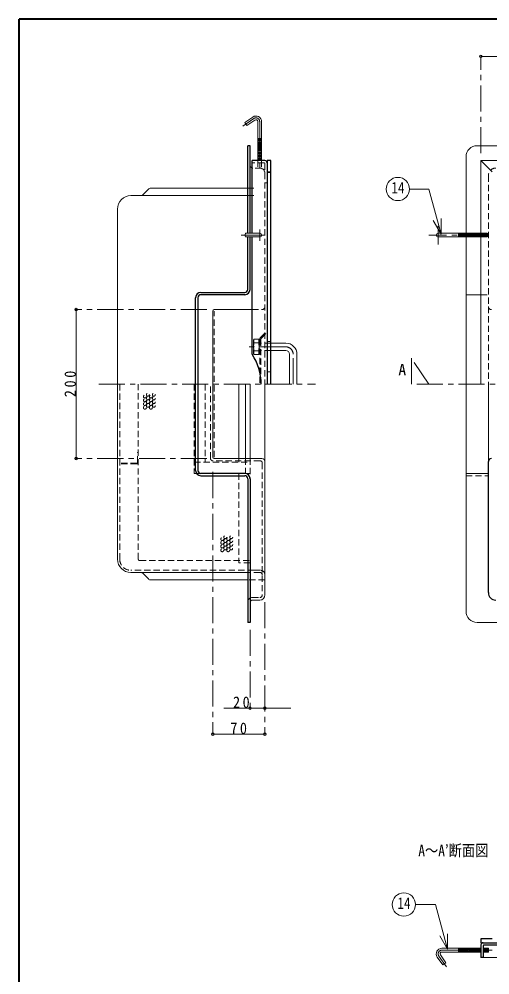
# Model space of a CAD drawing. Units: millimetres at full size, sheet at 1:7; some dimension numbers follow another scale. Extents: x -1472 to 1363, y -987 to 980.
# Drawn here: x -1472 to -839, y -304 to 980 of the extents above; entities that cross this region are included whole.
import ezdxf
from ezdxf.enums import TextEntityAlignment as Align

# ---------------------------------------------------------------- set-up
doc = ezdxf.new("R2010")
doc.units = ezdxf.units.MM
doc.header["$LTSCALE"] = 7
doc.header["$PDMODE"] = 32
doc.header["$PDSIZE"] = 3.5
doc.linetypes.add('CHAIN1', pattern=[8, 5, -1, 1, -1])
doc.linetypes.add('DASHED1', pattern=[1.8, 1.2, -0.6])
doc.layers.add('0-0____1', color=4, linetype='Continuous', lineweight=9)
doc.styles.add('ＭＳ ゴシック', font='')
doc.styles.get('ＭＳ ゴシック').set_extended_font_data('MS Gothic')

msp = doc.modelspace()

# ---------------------------------------------------------------- linework, layer by layer
at = {"layer": '0-0____1', "color": 1, "lineweight": 40}
for p in [(-1471.501, -987.38), (1363.499, 979.62)]:
    msp.add_line(p, (-1471.501, 979.62), dxfattribs=at)
at = {"layer": '0-0____1'}
for p, q in [((-851.501, 929.62), (248.499, 929.62)), ((-1146.001, 819.519), (-1151.001, 819.519)), ((-1151.001, 818.648), (-1146.001, 819.057)), ((-1151.001, 817.645), (-1146.001, 818.054)), ((-1151.001, 816.642), (-1146.001, 817.05)), ((-1151.001, 815.638), (-1146.001, 816.047)), ((-1151.001, 814.635), (-1146.001, 815.044)), ((-1151.001, 813.632), (-1146.001, 814.04)), ((-1151.001, 812.628), (-1146.001, 813.037)), ((-1151.001, 811.625), (-1146.001, 812.034)), ((-1151.001, 810.622), (-1146.001, 811.03)), ((-1151.001, 809.618), (-1146.001, 810.027)), ((-1151.001, 808.615), (-1146.001, 809.024)), ((-1151.001, 807.612), (-1146.001, 808.02)), ((-1151.001, 806.608), (-1146.001, 807.017)), ((-1151.001, 805.605), (-1146.001, 806.014)), ((-1151.001, 804.602), (-1146.001, 805.01)), ((-1151.001, 803.598), (-1146.001, 804.007)), ((-1151.001, 802.595), (-1146.001, 803.004)), ((-1151.001, 801.592), (-1146.001, 802)), ((-1151.001, 800.588), (-1146.001, 800.997)), ((-1151.001, 799.585), (-1146.001, 799.994)), ((-1151.001, 798.582), (-1146.001, 798.99)), ((-1151.001, 797.578), (-1146.001, 797.987)), ((-1151.001, 796.575), (-1146.001, 796.984)), ((-1151.001, 795.572), (-1146.001, 795.98)), ((-1151.001, 794.568), (-1146.001, 794.977)), ((-1151.001, 793.565), (-1146.001, 793.974)), ((-1151.001, 792.562), (-1146.001, 792.97)), ((-1151.001, 791.559), (-1146.001, 791.967)), ((-1151.001, 790.555), (-1146.001, 790.964)), ((-1150.168, 789.62), (-1146.001, 789.96)), ((-1305.037, 744.084), (-1297.966, 751.155)), ((-1294.43, 752.62), (-1164.501, 752.62)), ((-1164.501, 742.62), (-1321.501, 742.62)), ((-1339.501, 489.62), (-1339.501, 724.62)), ((-881.4, 692.12), (-881.4, 687.12)), ((-880.53, 687.12), (-880.938, 692.12)), ((-879.527, 687.12), (-879.935, 692.12)), ((-878.523, 687.12), (-878.932, 692.12)), ((-877.52, 687.12), (-877.928, 692.12)), ((-876.517, 687.12), (-876.925, 692.12)), ((-875.513, 687.12), (-875.922, 692.12)), ((-874.51, 687.12), (-874.918, 692.12)), ((-873.507, 687.12), (-873.915, 692.12)), ((-872.503, 687.12), (-872.912, 692.12)), ((-871.5, 687.12), (-871.908, 692.12)), ((-870.497, 687.12), (-870.905, 692.12)), ((-869.493, 687.12), (-869.902, 692.12)), ((-868.49, 687.12), (-868.898, 692.12)), ((-867.487, 687.12), (-867.895, 692.12)), ((-866.483, 687.12), (-866.892, 692.12)), ((-865.48, 687.12), (-865.888, 692.12)), ((-864.477, 687.12), (-864.885, 692.12)), ((-863.473, 687.12), (-863.882, 692.12)), ((-862.47, 687.12), (-862.878, 692.12)), ((-861.467, 687.12), (-861.875, 692.12)), ((-860.463, 687.12), (-860.872, 692.12)), ((-859.46, 687.12), (-859.868, 692.12)), ((-858.457, 687.12), (-858.865, 692.12)), ((-857.453, 687.12), (-857.862, 692.12)), ((-856.45, 687.12), (-856.858, 692.12)), ((-855.447, 687.12), (-855.855, 692.12)), ((-854.443, 687.12), (-854.852, 692.12)), ((-853.44, 687.12), (-853.848, 692.12)), ((-852.437, 687.12), (-852.845, 692.12)), ((-851.501, 687.953), (-851.842, 692.12)), ((-871.501, 369.62), (-871.501, 609.62)), ((-1395.001, 589.62), (-1395.001, 389.62)), ((-1176.501, 489.62), (-1176.501, 389.62)), ((-1141.501, 489.62), (-1141.501, 385.62)), ((-1305.037, 235.155), (-1297.966, 228.084)), ((-1294.43, 226.62), (-1164.501, 226.62)), ((-1106.501, 54.62), (-1196.501, 54.62)), ((-1211.501, 19.62), (-1141.501, 19.62)), ((-881.4, -267.88), (-881.4, -272.88)), ((-880.53, -272.88), (-880.938, -267.88)), ((-879.527, -272.88), (-879.935, -267.88)), ((-878.523, -272.88), (-878.932, -267.88)), ((-877.52, -272.88), (-877.928, -267.88)), ((-876.517, -272.88), (-876.925, -267.88)), ((-875.513, -272.88), (-875.922, -267.88)), ((-874.51, -272.88), (-874.918, -267.88)), ((-873.507, -272.88), (-873.915, -267.88)), ((-872.503, -272.88), (-872.912, -267.88)), ((-871.5, -272.88), (-871.908, -267.88)), ((-870.497, -272.88), (-870.905, -267.88)), ((-869.493, -272.88), (-869.902, -267.88)), ((-868.49, -272.88), (-868.898, -267.88)), ((-867.487, -272.88), (-867.895, -267.88)), ((-866.483, -272.88), (-866.892, -267.88)), ((-865.48, -272.88), (-865.888, -267.88)), ((-864.477, -272.88), (-864.885, -267.88)), ((-863.473, -272.88), (-863.882, -267.88)), ((-862.47, -272.88), (-862.878, -267.88)), ((-861.467, -272.88), (-861.875, -267.88)), ((-860.463, -272.88), (-860.872, -267.88)), ((-859.46, -272.88), (-859.868, -267.88)), ((-858.457, -272.88), (-858.865, -267.88)), ((-857.453, -272.88), (-857.862, -267.88)), ((-856.45, -272.88), (-856.858, -267.88)), ((-855.447, -272.88), (-855.855, -267.88)), ((-854.443, -272.88), (-854.852, -267.88)), ((-853.44, -272.88), (-853.848, -267.88)), ((-852.437, -272.88), (-852.845, -267.88)), ((-851.501, -272.047), (-851.842, -267.88)), ((-847.42, -272.88), (-847.828, -267.88)), ((-846.417, -272.88), (-846.825, -267.88)), ((-845.413, -272.88), (-845.822, -267.88)), ((-844.41, -272.88), (-844.818, -267.88)), ((-843.407, -272.88), (-843.815, -267.88)), ((-842.403, -272.88), (-842.812, -267.88)), ((-841.4, -272.88), (-841.808, -267.88)), ((-848.423, -272.88), (-848.501, -271.925)), ((58.499, -280.38), (-848.501, -280.38))]:
    msp.add_line(p, q, dxfattribs=at)
at = {"layer": '0-0____1', "linetype": 'CHAIN1'}
for p, q in [((-851.501, 799.62), (-851.501, 929.62)), ((-1156.369, 846.111), (-1171.095, 835.8)), ((-1148.501, 842.015), (-1148.501, 779.62)), ((-1148.501, 682.12), (-1148.501, 697.12)), ((-908.9, 702.12), (-908.9, 677.12)), ((-1141.001, 689.62), (-1173.433, 689.62)), ((-841.501, 689.62), (-921.4, 689.62)), ((-1219.501, 589.62), (-1395.001, 589.62)), ((-1113.501, 539.62), (-1167.001, 539.62)), ((-1103.501, 489.62), (-1103.501, 529.62)), ((-944.835, 524.62), (-944.835, 489.62)), ((-921.501, 489.62), (-944.835, 524.62)), ((-1364.501, 489.62), (-1073.501, 489.62)), ((553.499, 489.62), (-944.835, 489.62)), ((-1219.501, 389.62), (-1395.001, 389.62)), ((-1211.501, 371.62), (-1211.501, 19.62)), ((-1141.501, 196.873), (-1141.501, 19.62)), ((-1161.501, 159.62), (-1161.501, 54.62)), ((-907.992, -278.248), (-897.681, -292.973)), ((-903.896, -270.38), (-836.4, -270.38))]:
    msp.add_line(p, q, dxfattribs=at)
at = {"layer": '0-0____1', "color": 7, "lineweight": 18}
for p, q in [((-1157.803, 848.159), (-1168.433, 840.716)), ((-1151.001, 842.015), (-1151.001, 789.62)), ((-1146.001, 842.015), (-1146.001, 789.62)), ((-856.501, 809.62), (-624.001, 809.62)), ((-871.501, 794.62), (-871.501, 692.12)), ((-851.501, 789.62), (-836.501, 774.62)), ((248.499, 789.62), (-851.501, 789.62)), ((-851.501, 789.62), (-851.501, 489.62)), ((-921.243, 751.502), (-947.408, 751.502)), ((-905.061, 691.11), (-921.243, 751.502)), ((-905.061, 691.11), (-915.561, 709.297)), ((-905.061, 691.11), (-905.061, 712.11)), ((-1148.501, 692.12), (-1166.999, 692.12)), ((-1148.501, 687.12), (-1166.999, 687.12)), ((-908.9, 692.12), (-851.501, 692.12)), ((-908.9, 687.12), (-851.501, 687.12)), ((-871.501, 687.12), (-871.501, 609.62)), ((-871.501, 609.62), (-851.501, 609.62)), ((-1211.501, 391.62), (-1211.501, 587.62)), ((-1209.501, 589.62), (-1158.501, 589.62)), ((-1133.501, 544.62), (-1113.501, 544.62)), ((-1133.501, 534.62), (-1113.501, 534.62)), ((-1108.501, 489.62), (-1108.501, 529.62)), ((-1098.501, 489.62), (-1098.501, 529.62)), ((-1339.501, 489.62), (-1339.501, 254.62)), ((-1167.501, 489.62), (-1167.501, 389.62)), ((-1161.501, 489.62), (-1161.501, 389.62)), ((-841.501, 385.62), (-841.501, 489.62)), ((-1209.501, 389.62), (-1145.501, 389.62)), ((-1141.501, 206.62), (-1141.501, 385.62)), ((-871.501, 369.62), (-841.501, 369.62)), ((-871.501, 369.62), (-871.501, 184.62)), ((-1164.501, 236.62), (-1321.501, 236.62)), ((-1148.501, 199.62), (-1157.501, 199.62)), ((-856.501, 169.62), (253.499, 169.62)), ((-896.251, -269.265), (-906.751, -251.078)), ((-896.251, -269.265), (-896.251, -248.265)), ((-903.896, -267.88), (-851.501, -267.88)), ((-848.501, -267.88), (-841.4, -267.88)), ((-841.4, -267.88), (-841.4, -272.88)), ((-910.04, -279.682), (-902.597, -290.312)), ((-903.896, -272.88), (-851.501, -272.88)), ((-848.501, -272.88), (-841.4, -272.88))]:
    msp.add_line(p, q, dxfattribs=at)
at = {"layer": '0-0____1', "color": 5, "lineweight": 25}
for p, q in [((-1161.501, 809.62), (-1164.501, 809.62)), ((-1164.501, 692.12), (-1164.501, 809.62)), ((-1161.501, 692.12), (-1161.501, 809.62)), ((-1141.501, 789.62), (-1158.501, 789.62)), ((-1158.501, 692.12), (-1158.501, 789.62)), ((-1133.501, 789.62), (-1138.501, 789.62)), ((-1138.501, 789.62), (-1138.501, 489.62)), ((-1133.501, 489.62), (-1133.501, 789.62)), ((-1164.501, 616.62), (-1164.501, 687.12)), ((-1161.501, 616.62), (-1161.501, 687.12)), ((-1158.501, 529.62), (-1158.501, 687.12)), ((-1234.501, 373.62), (-1234.501, 605.62)), ((-1231.501, 605.62), (-1231.501, 373.62)), ((-1227.501, 612.62), (-1168.501, 612.62)), ((-1168.501, 609.62), (-1227.501, 609.62)), ((-841.501, 209.62), (-841.501, 385.62)), ((-1168.501, 369.62), (-1227.501, 369.62)), ((-1227.501, 366.62), (-1168.501, 366.62)), ((-1164.501, 362.62), (-1164.501, 169.62)), ((-851.501, -255.38), (-851.501, -260.38)), ((-836.501, -255.38), (-851.501, -255.38)), ((-851.501, -260.38), (-821.501, -260.38)), ((-851.501, -263.38), (-851.501, -280.38)), ((-848.501, -264.38), (-848.501, -280.38)), ((-847.501, -263.38), (-821.501, -263.38)), ((-848.501, -280.38), (-851.501, -280.38))]:
    msp.add_line(p, q, dxfattribs=at)
at = {"layer": '0-0____1', "color": 7, "linetype": 'DASHED1', "lineweight": 18}
for p, q in [((-1142.501, 786.62), (-1158.501, 786.62)), ((-1141.501, 785.62), (-1141.501, 489.62)), ((-1133.501, 774.62), (-1138.501, 774.62)), ((-1138.501, 759.62), (-1141.501, 759.62))]:
    msp.add_line(p, q, dxfattribs=at)
at = {"layer": '0-0____1', "linetype": 'DASHED1'}
for p, q in [((-1151.001, 789.62), (-1151.001, 779.62)), ((-1146.001, 789.62), (-1146.001, 779.62)), ((-1146.001, 779.62), (-1157.501, 779.62)), ((-1134.001, 773.62), (-1138.501, 773.62)), ((-1134.001, 773.62), (-1134.001, 489.62)), ((-841.501, 769.62), (-841.501, 489.62)), ((-1164.501, 752.639), (-1156.501, 752.62)), ((-1156.501, 742.62), (-1164.501, 742.62)), ((-851.501, 692.12), (-841.501, 692.12)), ((-851.433, 687.12), (-851.501, 687.953)), ((-851.501, 687.12), (-841.501, 687.12)), ((-850.43, 687.12), (-850.838, 692.12)), ((-849.427, 687.12), (-849.835, 692.12)), ((-848.423, 687.12), (-848.832, 692.12)), ((-847.42, 687.12), (-847.828, 692.12)), ((-846.417, 687.12), (-846.825, 692.12)), ((-845.413, 687.12), (-845.822, 692.12)), ((-844.41, 687.12), (-844.818, 692.12)), ((-843.407, 687.12), (-843.815, 692.12)), ((-842.403, 687.12), (-842.812, 692.12)), ((-841.501, 688.361), (-841.808, 692.12)), ((-851.501, 609.62), (-841.501, 609.62)), ((-1209.501, 391.62), (-1209.501, 587.62)), ((-1158.501, 589.62), (-1145.501, 589.62)), ((-1147.623, 551.999), (-1138.501, 561.12)), ((-1146.123, 551.377), (-1138.501, 558.999)), ((-1156.501, 550.12), (-1157.001, 548.62)), ((-1157.001, 548.62), (-1157.001, 530.62)), ((-1157.001, 548.62), (-1156.501, 545.12)), ((-1149.501, 550.12), (-1156.501, 550.12)), ((-1156.501, 550.12), (-1156.501, 529.12)), ((-1149.501, 545.12), (-1156.501, 545.12)), ((-1149.501, 550.12), (-1149.501, 529.12)), ((-1149.001, 539.62), (-1149.501, 534.12)), ((-1149.001, 548.62), (-1149.001, 530.62)), ((-1133.501, 544.62), (-1149.001, 544.62)), ((-1148.501, 549.877), (-1148.501, 489.62)), ((-1147.001, 545.62), (-1148.501, 545.62)), ((-1147.001, 549.256), (-1147.001, 489.62)), ((-1134.001, 546.62), (-1138.501, 546.62)), ((-1156.501, 529.12), (-1157.001, 530.62)), ((-1149.501, 534.12), (-1156.501, 534.12)), ((-1149.501, 529.12), (-1156.501, 529.12)), ((-1149.501, 534.12), (-1149.001, 530.62)), ((-1149.001, 530.62), (-1149.501, 529.12)), ((-1133.501, 534.62), (-1149.001, 534.62)), ((-1147.001, 533.62), (-1148.501, 533.62)), ((-1134.001, 506.203), (-1138.501, 506.203)), ((-1336.501, 489.62), (-1336.501, 254.62)), ((-1311.501, 254.62), (-1311.501, 489.62)), ((-1236.501, 489.62), (-1236.501, 369.62)), ((-1221.501, 489.62), (-1221.501, 384.62)), ((-1214.501, 389.62), (-1214.501, 489.62)), ((-1312.501, 384.62), (-1312.501, 397.62)), ((-1311.501, 397.62), (-1312.501, 397.62)), ((-1148.001, 386.62), (-1211.501, 386.62)), ((-1176.501, 389.62), (-1176.501, 384.62)), ((-1167.501, 389.62), (-1167.501, 369.62)), ((-1161.501, 389.62), (-1161.501, 362.62)), ((-1313.501, 383.62), (-1336.501, 383.62)), ((-1313.501, 382.62), (-1336.501, 382.62)), ((-1236.501, 384.62), (-1161.501, 384.62)), ((-1145.001, 383.62), (-1145.001, 206.62)), ((-1236.501, 369.62), (-1227.501, 369.62)), ((-1176.501, 369.62), (-1176.501, 249.62)), ((-1168.501, 369.62), (-1161.501, 369.62)), ((-871.501, 366.62), (-841.501, 366.62)), ((-1309.501, 252.62), (-1161.501, 252.62)), ((-1161.501, 249.62), (-1176.501, 249.62)), ((-1156.501, 239.62), (-1321.501, 239.62)), ((-1148.001, 236.62), (-1164.501, 236.62)), ((-1147.501, 239.62), (-1156.501, 239.62)), ((-1141.501, 226.62), (-1164.501, 226.62)), ((-1158.501, 203.12), (-1148.501, 203.12))]:
    msp.add_line(p, q, dxfattribs=at)
at = {"layer": '0-0____1', "color": 7, "lineweight": 18}
for points in [[(-1154.935, 844.063), (-1165.565, 836.62), (-1168.433, 840.716)], [(-896.251, -269.265), (-912.364, -209.128), (-939.373, -209.128)], [(-905.944, -276.814), (-898.501, -287.444), (-902.597, -290.312)]]:
    msp.add_lwpolyline(points, dxfattribs=at)
at = {"layer": '0-0____1', "linetype": 'DASHED1'}
for points in [[(-1156.501, 545.12), (-1157.001, 539.62), (-1156.501, 534.12), (-1157.001, 530.62)], [(-1149.501, 550.12), (-1149.001, 548.62), (-1149.501, 545.12), (-1149.001, 539.62)]]:
    msp.add_lwpolyline(points, dxfattribs=at)
at = {"layer": '0-0____1', "color": 5, "lineweight": 25}
msp.add_lwpolyline([(-1161.501, 362.62), (-1161.501, 169.62), (-1164.501, 169.62)], dxfattribs=at)
at = {"layer": '0-0____1', "color": 7, "lineweight": 18}
for centre in [(-963.008, 751.502), (-954.973, -209.128)]:
    msp.add_circle(centre, 15.6, dxfattribs=at)
at = {"layer": '0-0____1', "linetype": 'DASHED1'}
for centre in [(-1302.615, 472.927), (-1298.615, 475.427), (-1294.615, 472.927), (-1290.615, 475.427), (-1302.615, 467.927), (-1302.615, 462.927), (-1298.615, 470.427), (-1298.615, 465.427), (-1298.615, 460.427), (-1294.615, 467.927), (-1294.615, 462.927), (-1290.615, 470.427), (-1290.615, 465.427), (-1290.615, 460.427), (-1302.615, 457.927), (-1294.615, 457.927), (-1198.769, 281.562), (-1194.769, 284.062), (-1190.769, 281.562), (-1186.769, 284.062), (-1198.769, 276.562), (-1198.769, 271.562), (-1194.769, 279.062), (-1194.769, 274.062), (-1194.769, 269.062), (-1190.769, 276.562), (-1190.769, 271.562), (-1186.769, 279.062), (-1186.769, 274.062), (-1186.769, 269.062), (-1198.769, 266.562), (-1190.769, 266.562)]:
    msp.add_circle(centre, 2, dxfattribs=at)
at = {"layer": '0-0____1', "color": 7, "lineweight": 18}
for centre, radius, start, end in [((-1153.501, 842.015), 7.5, 0, 125), ((-1153.501, 842.015), 2.5, 0, 125), ((-856.501, 794.62), 15, 90, 180), ((-1157.501, 783.62), 4, 180, 255.52249), ((-1148.501, 689.62), 2.5, 270, 90), ((-908.9, 689.62), 2.5, 90, 270), ((-1209.501, 587.62), 2, 90, 180), ((-1113.501, 529.62), 15, 0, 90), ((-1113.501, 529.62), 5, 0, 90), ((-1209.501, 391.62), 2, 180, 270), ((-1145.501, 385.62), 4, 0, 90), ((-1321.501, 254.62), 18, 180, 270), ((-1148.501, 206.62), 7, 270, 0), ((-1157.501, 195.62), 4, 90, 180), ((-856.501, 184.62), 15, 180, 270), ((-903.896, -275.38), 7.5, 90, 215), ((-903.896, -275.38), 2.5, 90, 215)]:
    msp.add_arc(centre, radius, start, end, dxfattribs=at)
at = {"layer": '0-0____1', "linetype": 'CHAIN1'}
for centre, radius, start, end in [((-1153.501, 842.015), 5, 0, 125), ((-1113.501, 529.62), 10, 0, 90), ((-903.896, -275.38), 5, 90, 215)]:
    msp.add_arc(centre, radius, start, end, dxfattribs=at)
at = {"layer": '0-0____1', "color": 7, "linetype": 'DASHED1', "lineweight": 18}
msp.add_arc((-1142.501, 785.62), 1, 0, 90, dxfattribs=at)
at = {"layer": '0-0____1', "color": 5, "lineweight": 25}
for centre, radius, start, end in [((-1141.501, 786.62), 3, 0, 90), ((-1168.501, 616.62), 7, 270, 0), ((-1168.501, 616.62), 4, 270, 0), ((-1227.501, 605.62), 7, 90, 180), ((-1227.501, 605.62), 4, 90, 180), ((-1219.168, 489.62), 72.667, 0, 33.39849), ((-837.501, 385.62), 4, 90, 180), ((-1227.501, 373.62), 7, 180, 270), ((-1227.501, 373.62), 4, 180, 270), ((-1168.501, 362.62), 7, 0, 90), ((-1168.501, 362.62), 4, 0, 90), ((-831.501, 209.62), 10, 180, 270), ((-848.501, -263.38), 3, 90, 180), ((-847.501, -264.38), 1, 90, 180)]:
    msp.add_arc(centre, radius, start, end, dxfattribs=at)
at = {"layer": '0-0____1', "linetype": 'DASHED1'}
for centre, radius, start, end in [((-1157.501, 783.62), 4, 255.52249, 270), ((-1148.501, 772.62), 7, 0, 90), ((-831.501, 769.62), 10, 90, 180), ((-1145.501, 593.62), 4, 270, 0), ((-837.501, 593.62), 4, 180, 270), ((-1145.501, 549.877), 3, 135, 180), ((-1144.001, 549.256), 3, 135, 180), ((-1211.501, 389.62), 3, 180, 270), ((-1148.001, 383.62), 3, 0, 90), ((-1313.501, 384.62), 1, 270, 0), ((-1313.501, 384.62), 2, 270, 0), ((-1321.501, 254.62), 15, 180, 270), ((-1309.501, 254.62), 2, 180, 270), ((-1148.001, 233.62), 3, 0, 90), ((-1147.501, 233.62), 6, 0, 90), ((-1148.501, 206.62), 3.5, 270, 0), ((-1158.501, 197.12), 6, 90, 180)]:
    msp.add_arc(centre, radius, start, end, dxfattribs=at)
at = {"layer": '0-0____1'}
for centre, radius, start, end in [((-1294.43, 747.62), 5, 90, 135), ((-1321.501, 724.62), 18, 90, 180), ((-1308.572, 747.62), 5, 270, 315), ((-1308.572, 231.62), 5, 45, 90), ((-1294.43, 231.62), 5, 225, 270)]:
    msp.add_arc(centre, radius, start, end, dxfattribs=at)
at = {"layer": '0-0____1', "color": 7, "lineweight": 18}
msp.add_ellipse((-1166.989, 689.62), major_axis=(0, -2.5), ratio=0.57, start_param=3.14159265, end_param=6.28318531, dxfattribs=at)
at = {"layer": '0-0____1'}
for p in [(-851.501, 929.62), (-1395.001, 589.62), (-1395.001, 389.62), (-1161.501, 54.62), (-1141.501, 54.62), (-1211.501, 19.62), (-1141.501, 19.62)]:
    msp.add_point(p, dxfattribs=at)

# ---------------------------------------------------------------- texts
at = {"layer": '0-0____1', "color": 7, "style": 'ＭＳ ゴシック', "width": 0.85}
for s, p in [('14', (-971.758, 741.002)), ('A～A’断面図', (-935.501, -148.88)), ('14', (-963.723, -219.628))]:
    msp.add_text(s, height=15.4, dxfattribs=at).set_placement(p, align=Align.BOTTOM_LEFT)
at = {"layer": '0-0____1', "color": 7, "style": 'ＭＳ ゴシック'}
msp.add_text('A', height=15.4, dxfattribs=at).set_placement((-962.335, 496.62), align=Align.BOTTOM_LEFT)
at = {"layer": '0-0____1', "color": 7, "insert": (-1395.001, 472.12), "char_height": 15.4, "attachment_point": 7, "rotation": 90, "style": 'ＭＳ ゴシック'}
msp.add_mtext('\\T1.38;\\W0.9;200', dxfattribs=at)
at = {"layer": '0-0____1', "color": 7, "char_height": 15.4, "attachment_point": 7, "style": 'ＭＳ ゴシック'}
for s, insert in [('\\T1.36;\\W0.9;20', (-1184.251, 54.62)), ('\\T1.36;\\W0.9;70', (-1187.876, 19.62))]:
    msp.add_mtext(s, dxfattribs=dict(at, insert=insert))

doc.saveas('drawing.dxf')
